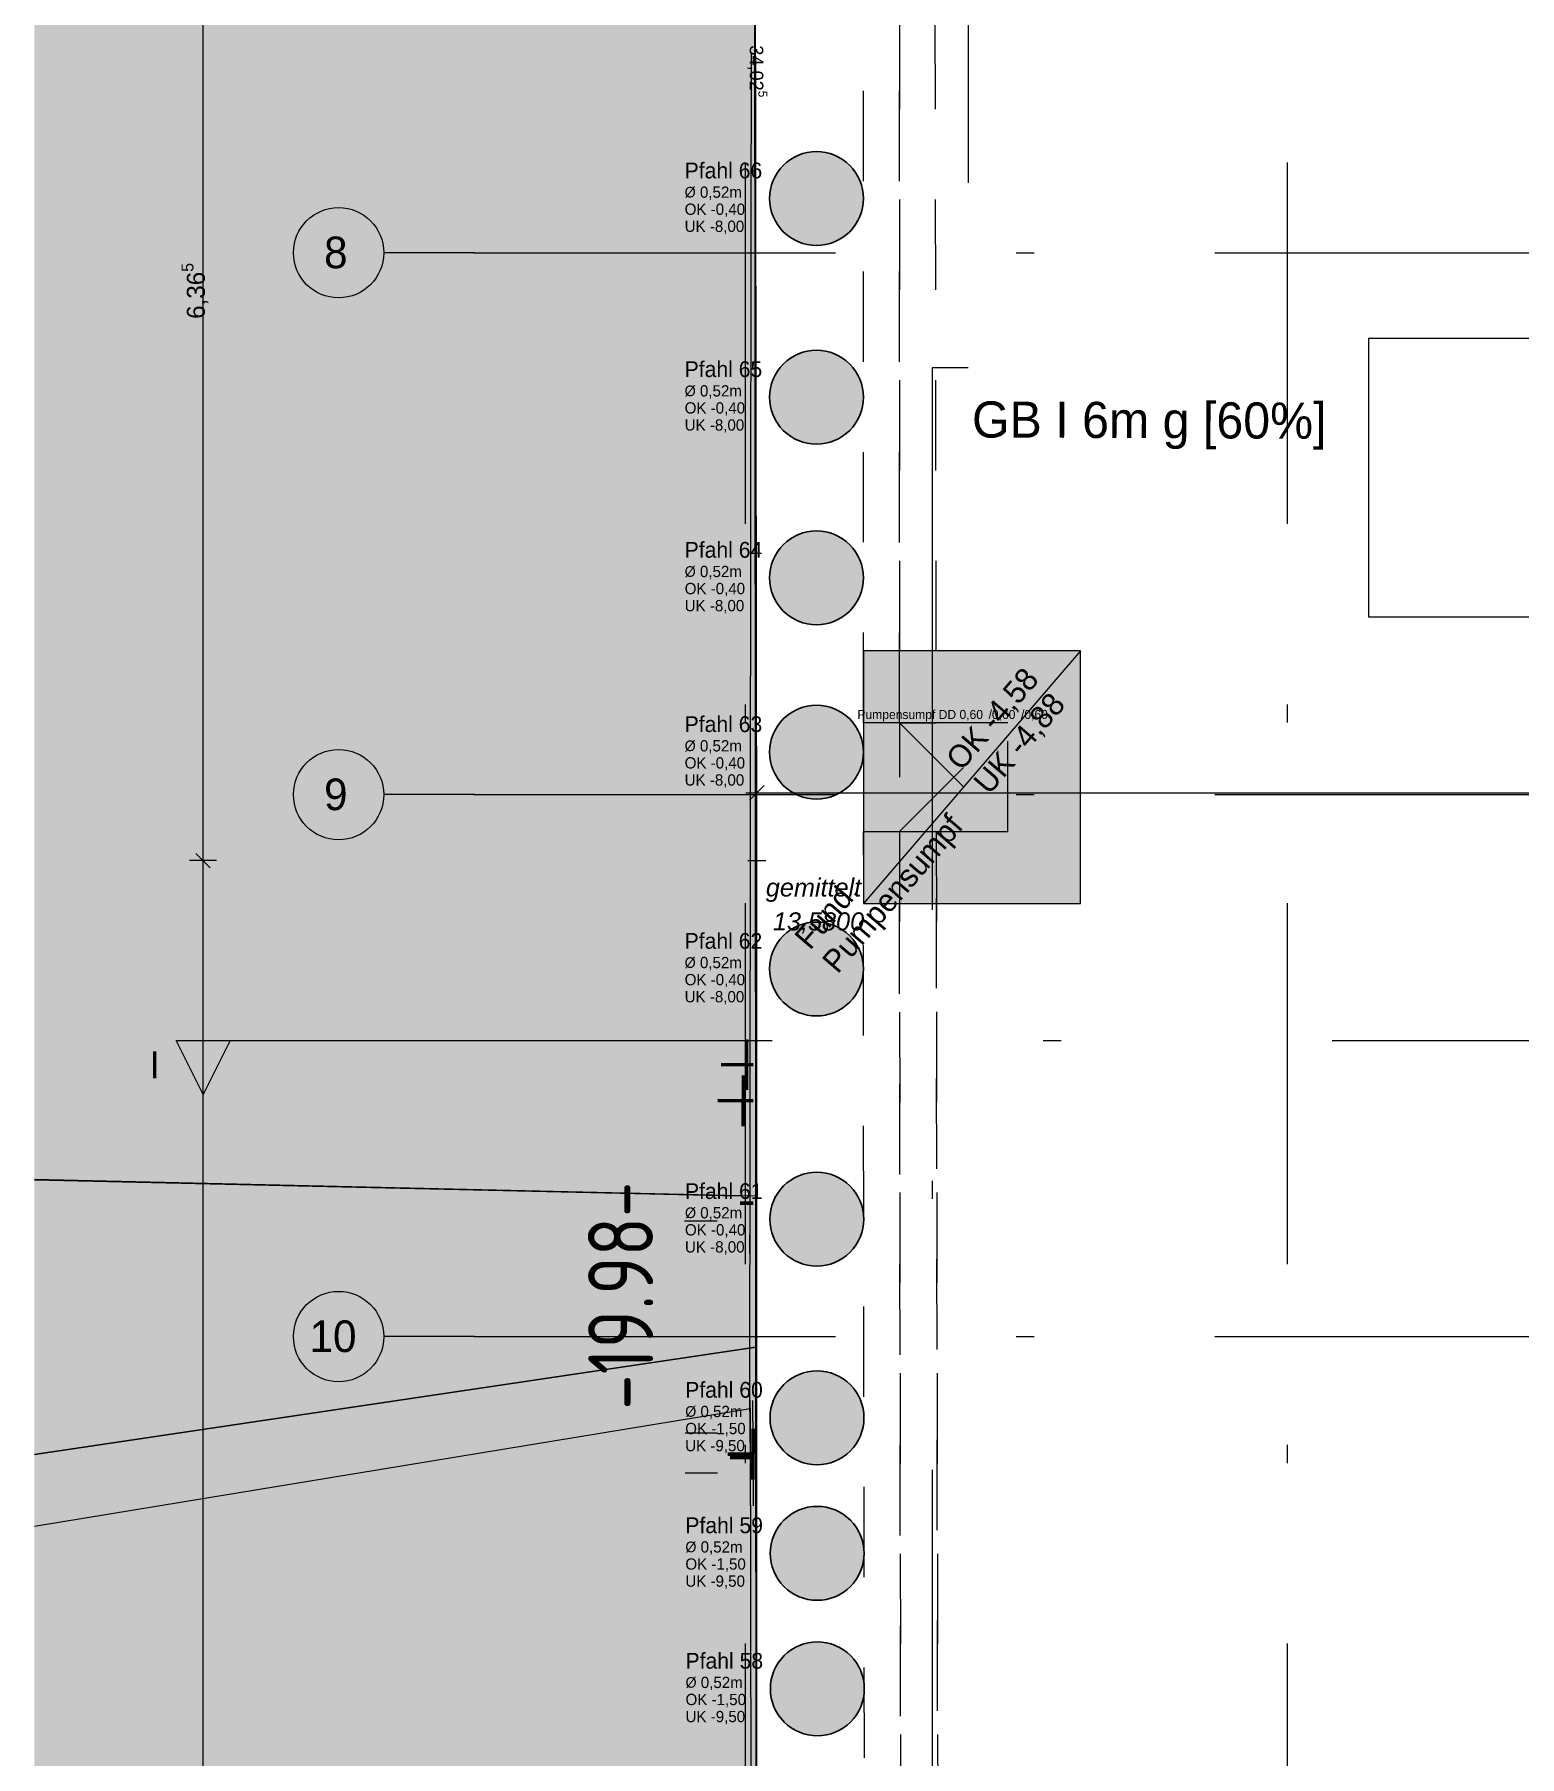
# Model space of a CAD drawing. Header units: metres. Extents: x -14 to 456, y -38 to 65.
# Drawn here: x -3.93 to 4.29, y -26.33 to -16.79 of the extents above; entities that cross this region are included whole.
import ezdxf

# ---------------------------------------------------------------- set-up
doc = ezdxf.new("R2010")
doc.units = ezdxf.units.M
doc.header["$MEASUREMENT"] = 0
for name, pattern in [('Achse', [0.004, 0.002, -0.001, 0, -0.001]), ('Schnittlinie', [0.006, 0.003, -0.0015, 0, -0.0015]), ('Untersicht', [0.001, 0.0005, -0.0005])]:
    doc.linetypes.add(name, pattern=pattern)
for name, color, linetype in [('-2._Grundriss Schickerschacht PP_3_000 Achsraster', 7, 'Continuous'), ('-2._Grundriss Schickerschacht PP_3_111 Bohrpfahl - ReGeBe', 7, 'Continuous'), ('-2._Grundriss Schickerschacht PP_3_220 Bodenaufbau', 7, 'Continuous'), ('-2._Grundriss Schickerschacht PP_3_260 Fundament', 7, 'Continuous'), ('-2._Grundriss Schickerschacht PP_3_270 Deckendurchbruchsymbol', 7, 'Continuous'), ('-2._Grundriss Schickerschacht PP_3_725 Nachbarbebauung', 7, 'Continuous'), ('-2._Grundriss Schickerschacht PP_3_844 Umriss 2D', 7, 'Continuous'), ('-2._Grundriss Schickerschacht PP_3_851 Marker Schnitt', 7, 'Continuous'), ('-2._Grundriss Schickerschacht PP_3_910 Allgemein Lageplan Höhen', 7, 'Continuous'), ('-2._Grundriss Schickerschacht PP_3_Bauwerke_Gebäude - Haus', 7, 'Continuous'), ('-2._Grundriss Schickerschacht PP_3_Bemaßen_Sperrmaß 2D', 7, 'Continuous'), ('-2._Grundriss Schickerschacht PP_3_Bemaßung', 7, 'Continuous'), ('-2._Grundriss Schickerschacht PP_3_Defpoints', 7, 'Continuous'), ('-2._Grundriss Schickerschacht PP_3_Gelände_Geländepunkt', 7, 'Continuous'), ('-2._Grundriss Schickerschacht PP_3_Kataster Grundstücke_Grundstück', 7, 'Continuous'), ('-2._Grundriss Schickerschacht PP_3_Kataster Grundstücke_Grundstück_Eigentümer', 7, 'Continuous'), ('-2._Grundriss Schickerschacht PP_3_Neubau_840 Baulinien', 7, 'Continuous')]:
    doc.layers.add(name, color=color, linetype=linetype)
doc.styles.add('ERSTELLTER_STIL_1', font='arial.ttf')
doc.styles.add('ERSTELLTER_STIL_4', font='isocpeur.ttf', dxfattribs={"width": 0.8})
doc.styles.add('ERSTELLTER_STIL_5', font='arialbi.ttf')
doc.styles.add('ERSTELLTER_STIL_6', font='')
doc.styles.get('ERSTELLTER_STIL_6').set_extended_font_data('Eurostile')
doc.linetypes.add('Grenze Grundstück', pattern='A,0,[3,415_260415_PP_VA_1_1 -2 FDM1.Shx,S=0.00031746,R=0,X=0,Y=0],-0.04,0', length=0.04)

msp = doc.modelspace()

# ---------------------------------------------------------------- hatches: boundary and pattern name
at = {"layer": '-2._Grundriss Schickerschacht PP_3_111 Bohrpfahl - ReGeBe', "linetype": 'Continuous', "lineweight": 13, "true_color": 0x3f7f02}
for points in [[(0.135, -17.7, 0.414214), (0.395, -17.96, 0.414214), (0.655, -17.7, 0.414214), (0.395, -17.44, 0.414214)], [(0.135, -18.8, 0.414214), (0.395, -19.06, 0.414214), (0.655, -18.8, 0.414214), (0.395, -18.54, 0.414214)], [(0.1351, -19.8, 0.414214), (0.3951, -20.06, 0.414214), (0.6551, -19.8, 0.414214), (0.3951, -19.54, 0.414214)], [(0.135, -20.765, 0.414214), (0.395, -21.025, 0.414214), (0.655, -20.765, 0.414214), (0.395, -20.505, 0.414214)], [(0.135, -21.965, 0.414214), (0.395, -22.225, 0.414214), (0.655, -21.965, 0.414214), (0.395, -21.705, 0.414214)], [(0.1367, -23.35, 0.414214), (0.3967, -23.61, 0.414214), (0.6567, -23.35, 0.414214), (0.3967, -23.09, 0.414214)], [(0.1381, -24.45, 0.414214), (0.3981, -24.71, 0.414214), (0.6581, -24.45, 0.414214), (0.3981, -24.19, 0.414214)], [(0.139, -25.2, 0.414214), (0.399, -25.46, 0.414214), (0.659, -25.2, 0.414214), (0.399, -24.94, 0.414214)], [(0.1399, -25.95, 0.414214), (0.3999, -26.21, 0.414214), (0.6599, -25.95, 0.414214), (0.3999, -25.69, 0.414214)]]:
    msp.add_hatch(color=76, dxfattribs=at).paths.add_polyline_path(points)
at = {"layer": '-2._Grundriss Schickerschacht PP_3_260 Fundament', "linetype": 'Continuous', "lineweight": 0, "true_color": 0x0f1f00}
msp.add_hatch(color=88, dxfattribs=at).paths.add_polyline_path([(0.655, -20.2031), (0.655, -21.6031), (1.857, -21.6031), (1.857, -20.2031)])
at = {"layer": '-2._Grundriss Schickerschacht PP_3_725 Nachbarbebauung', "linetype": 'Continuous', "lineweight": 0, "true_color": 0x1f1f1f}
for points in [[(0.0099, -2.0785), (-3.9335, -2.0676), (-3.9335, -23.1322), (-0.1266, -23.2195), (0.059, -23.2207), (0.0528, -14.1947), (0.0564, -12.2031)], [(0.059, -23.2224), (-3.9335, -23.1308), (-3.9335, -24.6522), (0.0596, -24.058)], [(0.0596, -24.058), (-3.9335, -24.6522), (-3.9335, -34.6256), (-1.2323, -34.2212), (-3.0812, -34.4982), (0.0665, -34.0269)]]:
    msp.add_hatch(color=250, dxfattribs=at).paths.add_polyline_path(points)
at = {"layer": '-2._Grundriss Schickerschacht PP_3_851 Marker Schnitt', "linetype": 'Continuous', "lineweight": 0, "true_color": 0x000000}
msp.add_hatch(color=18, dxfattribs=at).paths.add_polyline_path([(-3.15, -22.3608), (-3, -22.6608), (-2.85, -22.3608)])
at = {"layer": '-2._Grundriss Schickerschacht PP_3_Bemaßung', "linetype": 'Continuous', "lineweight": 13, "ltscale": 1000}
for points in [[(-0.1547, -23.332), (-0.1548, -23.392), (0.0252, -23.3622)], [(-0.1524, -24.5041), (-0.1523, -24.5641), (0.0277, -24.5337)], [(0.0479, -24.533), (0.0438, -24.5337), (0.0479, -24.5344)], [(-0.152, -24.7267), (-0.1519, -24.7867), (0.0281, -24.7564)], [(0.0484, -24.7556), (0.0441, -24.7563), (0.0484, -24.7571)]]:
    msp.add_hatch(color=7, dxfattribs=at).paths.add_polyline_path(points)

# ---------------------------------------------------------------- linework, layer by layer
at = {"layer": '-2._Grundriss Schickerschacht PP_3_000 Achsraster', "color": 5, "linetype": 'Achse', "lineweight": 0, "ltscale": 1000}
for p, q in [((0, 3), (0, -36)), ((3, 3), (3, -36)), ((-1.5, -18), (-2, -18)), ((-1.5, -18), (21, -18)), ((-1.5, -21), (-2, -21)), ((-1.5, -21), (21, -21)), ((-1.5, -24), (-2, -24)), ((-1.5, -24), (21, -24))]:
    msp.add_line(p, q, dxfattribs=at)
at = {"layer": '-2._Grundriss Schickerschacht PP_3_000 Achsraster', "color": 5, "linetype": 'Continuous', "lineweight": 0, "ltscale": 1000}
for centre in [(-2.25, -18), (-2.25, -21), (-2.25, -24)]:
    msp.add_circle(centre, 0.25, dxfattribs=at)
at = {"layer": '-2._Grundriss Schickerschacht PP_3_000 Achsraster', "color": 5, "linetype": 'Achse', "lineweight": 0, "ltscale": 1000}
for p in [(-1.5, -18), (-1.5, -18), (-1.5, -21), (-1.5, -21), (-1.5, -24), (-1.5, -24)]:
    msp.add_point(p, dxfattribs=at)
at = {"layer": '-2._Grundriss Schickerschacht PP_3_111 Bohrpfahl - ReGeBe', "color": 7, "linetype": 'Continuous', "lineweight": 25, "ltscale": 1000, "flags": 128}
for points in [[(0.135, -17.7, 0.414214), (0.395, -17.96, 0.414214), (0.655, -17.7, 0.414214), (0.395, -17.44, 0.414214)], [(0.135, -18.8, 0.414214), (0.395, -19.06, 0.414214), (0.655, -18.8, 0.414214), (0.395, -18.54, 0.414214)], [(0.1351, -19.8, 0.414214), (0.3951, -20.06, 0.414214), (0.6551, -19.8, 0.414214), (0.3951, -19.54, 0.414214)], [(0.135, -20.765, 0.414214), (0.395, -21.025, 0.414214), (0.655, -20.765, 0.414214), (0.395, -20.505, 0.414214)], [(0.135, -21.965, 0.414214), (0.395, -22.225, 0.414214), (0.655, -21.965, 0.414214), (0.395, -21.705, 0.414214)], [(0.1367, -23.35, 0.414214), (0.3967, -23.61, 0.414214), (0.6567, -23.35, 0.414214), (0.3967, -23.09, 0.414214)], [(0.1381, -24.45, 0.414214), (0.3981, -24.71, 0.414214), (0.6581, -24.45, 0.414214), (0.3981, -24.19, 0.414214)], [(0.139, -25.2, 0.414214), (0.399, -25.46, 0.414214), (0.659, -25.2, 0.414214), (0.399, -24.94, 0.414214)], [(0.1399, -25.95, 0.414214), (0.3999, -26.21, 0.414214), (0.6599, -25.95, 0.414214), (0.3999, -25.69, 0.414214)]]:
    msp.add_lwpolyline(points, format="xyb", close=True, dxfattribs=at)
at = {"layer": '-2._Grundriss Schickerschacht PP_3_220 Bodenaufbau', "color": 8, "linetype": 'Untersicht', "lineweight": 13, "ltscale": 1000, "flags": 128}
for points in [[(0.855, -20.6033), (0.8545, -14.8671), (0.8319, -8.705)], [(1.0384, -8.705), (1.057, -20.6031)], [(1.057, -20.6031), (0.855, -20.6033)], [(0.855, -21.2033), (1.058, -21.2031)], [(0.8689, -33.1019), (0.855, -21.9895), (0.855, -21.2033)], [(1.058, -21.2031), (1.0765, -33.0721)]]:
    msp.add_lwpolyline(points, dxfattribs=at)
at = {"layer": '-2._Grundriss Schickerschacht PP_3_260 Fundament', "color": 8, "linetype": 'Untersicht', "lineweight": 13, "ltscale": 1000, "flags": 128}
for points in [[(0.655, -20.6031), (0.655, -14.9989), (0.6319, -8.705)], [(0.8319, -8.705), (0.8545, -14.8671), (0.855, -20.6031)], [(1.0384, -8.705), (1.057, -20.6031)], [(0.855, -20.6031), (0.655, -20.6031)], [(0.855, -20.6031), (1.0568, -20.6031)], [(1.455, -20.6031), (1.057, -20.6031)], [(1.455, -21.2031), (1.455, -20.6031)], [(0.655, -21.2031), (1.0539, -21.2031)], [(0.6691, -33.3327), (0.655, -21.9896), (0.655, -21.2031)], [(0.855, -21.2033), (1.0539, -21.2031)], [(0.855, -21.2033), (0.855, -21.9895), (0.8689, -33.1019)], [(1.058, -21.2031), (1.0539, -21.2031)], [(1.058, -21.2031), (1.455, -21.2031)], [(1.0765, -33.0721), (1.058, -21.2031)]]:
    msp.add_lwpolyline(points, dxfattribs=at)
at = {"layer": '-2._Grundriss Schickerschacht PP_3_260 Fundament', "color": 7, "linetype": 'Continuous', "lineweight": 13, "ltscale": 1000, "true_color": 0xf4f4f4, "flags": 128}
msp.add_lwpolyline([(0.655, -20.2031), (0.655, -21.6031), (1.857, -21.6031), (1.857, -20.2031)], close=True, dxfattribs=at)
at = {"layer": '-2._Grundriss Schickerschacht PP_3_270 Deckendurchbruchsymbol', "color": 7, "linetype": 'Untersicht', "lineweight": 13, "ltscale": 1000}
for p, q in [((0.855, -21.2031), (1.455, -20.6031)), ((0.855, -20.6031), (1.455, -21.2031))]:
    msp.add_line(p, q, dxfattribs=at)
at = {"layer": '-2._Grundriss Schickerschacht PP_3_270 Deckendurchbruchsymbol', "color": 7, "linetype": 'Untersicht', "lineweight": 13, "ltscale": 1000, "flags": 128}
msp.add_lwpolyline([(1.455, -21.2031), (1.455, -20.6031), (0.855, -20.6031), (0.855, -21.2031)], close=True, dxfattribs=at)
at = {"layer": '-2._Grundriss Schickerschacht PP_3_725 Nachbarbebauung', "color": 8, "linetype": 'Continuous', "lineweight": 13, "ltscale": 1000, "flags": 128}
for points in [[(-3.9335, -23.1322), (-0.1266, -23.2195), (0.059, -23.2207), (0.0528, -14.1947), (0.0564, -12.2031), (0.0099, -2.0785), (-3.9335, -2.0676)], [(-3.9335, -24.6522), (0.0596, -24.058), (0.059, -23.2224), (-3.9335, -23.1308)], [(-3.9335, -34.6256), (-1.2323, -34.2212), (-3.0812, -34.4982), (0.0665, -34.0269), (0.0596, -24.058), (-3.9335, -24.6522)]]:
    msp.add_lwpolyline(points, dxfattribs=at)
at = {"layer": '-2._Grundriss Schickerschacht PP_3_851 Marker Schnitt', "color": 7, "linetype": 'Schnittlinie', "lineweight": 13, "ltscale": 1000}
for p, q in [((1.235, 3.6863), (1.235, -18.6375)), ((4.45, -18.475), (3.45, -18.475)), ((3.45, -18.475), (3.45, -20.015)), ((1.235, -18.6375), (1.035, -18.6375)), ((1.035, -18.6375), (1.035, -35.645)), ((3.45, -20.015), (4.45, -20.015)), ((-2.85, -22.3608), (5.8845, -22.3608))]:
    msp.add_line(p, q, dxfattribs=at)
at = {"layer": '-2._Grundriss Schickerschacht PP_3_851 Marker Schnitt', "color": 7, "linetype": 'Continuous', "lineweight": 13, "ltscale": 1000, "flags": 128}
msp.add_lwpolyline([(-3.15, -22.3608), (-2.85, -22.3608), (-3, -22.6608)], close=True, dxfattribs=at)
at = {"layer": '-2._Grundriss Schickerschacht PP_3_910 Allgemein Lageplan Höhen', "color": 7, "linetype": 'Continuous', "lineweight": 13, "ltscale": 1000}
for p, q in [((0.065, -21.415), (0.065, -21.315)), ((0.015, -21.365), (0.115, -21.365))]:
    msp.add_line(p, q, dxfattribs=at)
at = {"layer": '-2._Grundriss Schickerschacht PP_3_Bauwerke_Gebäude - Haus', "color": 7, "linetype": 'Continuous', "lineweight": 13, "ltscale": 1000, "true_color": 0xefefef}
for p, q in [((0.033, -16.8927), (0.0318, -17.8986)), ((0.0318, -17.8986), (0.024, -24.4171)), ((-3.9335, -25.0501), (0.0275, -24.3979)), ((0.0275, -24.3979), (0.0445, -34.0785))]:
    msp.add_line(p, q, dxfattribs=at)
at = {"layer": '-2._Grundriss Schickerschacht PP_3_Bemaßung', "color": 7, "linetype": 'Continuous', "lineweight": 13, "ltscale": 1000}
for p, q in [((0.0253, -23.3249), (0.025, -23.5422)), ((-0.1548, -23.362), (-0.3348, -23.3618)), ((0.0278, -24.5885), (0.0274, -24.3537)), ((0.0439, -24.5884), (0.0435, -24.3537)), ((-0.1523, -24.5341), (-0.3323, -24.5344)), ((-0.1519, -24.7567), (-0.3319, -24.757)), ((0.028, -24.7327), (0.0284, -24.9364)), ((0.0441, -24.7326), (0.0444, -24.9363))]:
    msp.add_line(p, q, dxfattribs=at)
at = {"layer": '-2._Grundriss Schickerschacht PP_3_Defpoints', "color": 7, "linetype": 'Continuous', "lineweight": 13, "ltscale": 1000}
for p, q in [((0.0253, -23.2624), (0.0254, -23.2624)), ((0.0252, -23.3622), (0.0253, -23.3622)), ((0.0277, -24.5337), (0.0277, -24.5337)), ((0.0279, -24.651), (0.0279, -24.651)), ((0.0279, -24.6702), (0.028, -24.6702)), ((0.0439, -24.6701), (0.044, -24.6701)), ((0.044, -24.6509), (0.0441, -24.6509)), ((0.0281, -24.7564), (0.0281, -24.7564))]:
    msp.add_line(p, q, dxfattribs=at)
at = {"layer": '-2._Grundriss Schickerschacht PP_3_Gelände_Geländepunkt', "color": 7, "linetype": 'Continuous', "lineweight": 50, "ltscale": 1000}
for p, q in [((0.0086, -22.3546), (0.0073, -22.6346)), ((-0.132, -22.494), (0.0439, -22.4948)), ((-0.0096, -22.5544), (-0.0109, -22.8344)), ((-0.1503, -22.6938), (0.0443, -22.6947)), ((-0.0281, -23.2618), (0.0454, -23.2622)), ((0.0447, -24.5109), (0.0434, -24.7909)), ((-0.096, -24.6503), (0.0482, -24.651)), ((-0.0828, -24.6696), (0.0482, -24.6701))]:
    msp.add_line(p, q, dxfattribs=at)
at = {"layer": '-2._Grundriss Schickerschacht PP_3_Kataster Grundstücke_Grundstück', "color": 1, "linetype": 'Continuous', "lineweight": 13, "ltscale": 1000, "true_color": 0xfb0106}
for p, q in [((-3, -21.365), (-3, -15)), ((0.105, -20.9496), (0.025, -21.0296)), ((0.065, -21.0646), (0.065, -20.9146)), ((0.005, -20.9896), (0.065, -20.9896)), ((0.065, -20.9896), (18.9, -20.9901)), ((-3.04, -21.325), (-2.96, -21.405)), ((-2.96, -21.405), (-3.04, -21.325)), ((-3, -21.365), (-3, -21.305)), ((-2.925, -21.365), (-3.075, -21.365)), ((-2.925, -21.365), (-3.075, -21.365)), ((-3, -21.425), (-3, -21.365)), ((-3, -33.33), (-3, -21.365))]:
    msp.add_line(p, q, dxfattribs=at)
at = {"layer": '-2._Grundriss Schickerschacht PP_3_Kataster Grundstücke_Grundstück_Eigentümer', "color": 7, "linetype": 'Continuous', "lineweight": 13, "ltscale": 1000}
msp.add_line((1.857, -20.2031), (0.655, -21.6031), dxfattribs=at)
at = {"layer": '-2._Grundriss Schickerschacht PP_3_Neubau_840 Baulinien', "color": 76, "linetype": 'Grenze Grundstück', "lineweight": 13, "ltscale": 1000, "true_color": 0x3f7f02, "flags": 128}
msp.add_lwpolyline([(0, -0.0002), (18.985, -0.0012), (18.935, -15), (18.9, -21.365), (18.85, -31.325), (0.0665, -34.0269), (0.065, -21.365), (0.055, -15)], close=True, dxfattribs=at)

# ---------------------------------------------------------------- texts
at = {"layer": '-2._Grundriss Schickerschacht PP_3_000 Achsraster', "color": 5, "linetype": 'Continuous', "lineweight": 0, "char_height": 0.175, "attachment_point": 1, "style": 'ERSTELLTER_STIL_6'}
for s, insert in [('\\A1;{\\pql;\\pt0;\\fEurostile|b0|i0|c0|p0;\\W1.000000;8}', (-2.3305, -17.9107)), ('\\A1;{\\pql;\\pt0;\\fEurostile|b0|i0|c0|p0;\\W1.000000;9}', (-2.3305, -20.9107)), ('\\A1;{\\pql;\\pt0;\\fEurostile|b0|i0|c0|p0;\\W1.000000;10}', (-2.411, -23.9107))]:
    msp.add_mtext(s, dxfattribs=dict(at, insert=insert))
at = {"layer": '-2._Grundriss Schickerschacht PP_3_270 Deckendurchbruchsymbol', "color": 1, "linetype": 'Continuous', "lineweight": 0, "insert": (1.155, -20.5962), "char_height": 0.05, "attachment_point": 8, "style": 'ERSTELLTER_STIL_6'}
msp.add_mtext('\\A1;{\\pqc;\\pt0;\\fEurostile|b0|i0|c0|p0;\\W1.000000;Pumpensumpf DD 0,60\\fEurostile|b0|i0|c0|p0;\\W1.000000;\\A1{\\H.66x;\\S^  ;}\\fEurostile|b0|i0|c0|p0;\\W1.000000; /0,60\\fEurostile|b0|i0|c0|p0;\\W1.000000;\\A1{\\H.66x;\\S^  ;}\\fEurostile|b0|i0|c0|p0;\\W1.000000; /0,60\\fEurostile|b0|i0|c0|p0;\\W1.000000;\\A1{\\H.66x;\\S^  ;}}', dxfattribs=at)
at = {"layer": '-2._Grundriss Schickerschacht PP_3_844 Umriss 2D', "color": 1, "linetype": 'Continuous', "lineweight": 13, "true_color": 0xfb0106, "insert": (1.2555, -19.0831), "char_height": 0.2, "attachment_point": 7, "rotation": 359.78402, "style": 'ERSTELLTER_STIL_6'}
msp.add_mtext('\\A1;{\\pql;\\fEurostile|b0|i0|c0|p0;\\W1.000000;GB I 6m g [60%] }', dxfattribs=at)
at = {"layer": '-2._Grundriss Schickerschacht PP_3_851 Marker Schnitt', "color": 7, "linetype": 'Continuous', "lineweight": 13, "insert": (-3.2972, -22.5708), "char_height": 0.15, "attachment_point": 7, "style": 'ERSTELLTER_STIL_1'}
msp.add_mtext('\\A1;{\\pql;\\pt0;\\fArial|b0|i0|c0|p0;\\W1.000000;I}', dxfattribs=at)
at = {"layer": '-2._Grundriss Schickerschacht PP_3_910 Allgemein Lageplan Höhen', "color": 7, "linetype": 'Continuous', "lineweight": 13, "char_height": 0.1, "attachment_point": 1, "style": 'ERSTELLTER_STIL_5'}
for s, insert in [('\\A1;{\\pql;\\fArial Italic|b0|i0|c0|p0;\\W1.000000;gemittelt}', (0.115, -21.4639)), ('\\A1;{\\pql;\\fArial Italic|b0|i0|c0|p0;\\W1.000000; 13,5800}', (0.115, -21.6517))]:
    msp.add_mtext(s, dxfattribs=dict(at, insert=insert))
at = {"layer": '-2._Grundriss Schickerschacht PP_3_Bemaßen_Sperrmaß 2D', "color": 7, "linetype": 'Continuous', "lineweight": 25, "insert": (-0.6889, -23.7738), "char_height": 0.36, "attachment_point": 5, "rotation": 90.03958, "style": 'ERSTELLTER_STIL_4'}
msp.add_mtext('\\A1;{\\pqc;\\fISOCPEUR|b0|i0|c0|p0;\\W0.800000;-19.98-}', dxfattribs=at)
at = {"layer": '-2._Grundriss Schickerschacht PP_3_Kataster Grundstücke_Grundstück', "color": 7, "linetype": 'Continuous', "lineweight": 13, "insert": (0.0036, -16.8187), "char_height": 0.075, "attachment_point": 7, "rotation": 270.11192, "style": 'ERSTELLTER_STIL_6'}
msp.add_mtext('\\A1;{\\pql;\\fEurostile|b0|i0|c0|p0;\\W1.000000;-34,02\\fEurostile|b0|i0|c0|p0;\\W1.000000;\\A1{\\H.66x;\\S5^  ;}\\fEurostile|b0|i0|c0|p0;\\W1.000000;-}', dxfattribs=at)
at = {"layer": '-2._Grundriss Schickerschacht PP_3_Kataster Grundstücke_Grundstück', "color": 7, "linetype": 'Continuous', "lineweight": 13, "char_height": 0.0875, "attachment_point": 4, "line_spacing_factor": 0.907049, "style": 'ERSTELLTER_STIL_6'}
for s, insert in [('\\A1;{\\pql;\\fEurostile|b0|i0|c0|p0;\\W1.000000;Pfahl 66\\P\\pql;\\fEurostile|b0|i0|c0|p0;\\H0.672269x;\\W1.000000;Ø\\fEurostile|b0|i0|c0|p0;\\H1.062500x;\\W1.000000; \\fEurostile|b0|i0|c0|p0;\\W1.000000;0,52\\fEurostile|b0|i0|c0|p0;\\W1.000000;m\\P\\pql;\\fEurostile|b0|i0|c0|p0;\\W1.000000;OK \\fEurostile|b0|i0|c0|p0;\\W1.000000;-0,40\\P\\pql;\\fEurostile|b0|i0|c0|p0;\\W1.000000;UK \\fEurostile|b0|i0|c0|p0;\\W1.000000;-8,00}', (-0.3345, -17.6987)), ('\\A1;{\\pql;\\fEurostile|b0|i0|c0|p0;\\W1.000000;Pfahl 65\\P\\pql;\\fEurostile|b0|i0|c0|p0;\\H0.672269x;\\W1.000000;Ø\\fEurostile|b0|i0|c0|p0;\\H1.062500x;\\W1.000000; \\fEurostile|b0|i0|c0|p0;\\W1.000000;0,52\\fEurostile|b0|i0|c0|p0;\\W1.000000;m\\P\\pql;\\fEurostile|b0|i0|c0|p0;\\W1.000000;OK \\fEurostile|b0|i0|c0|p0;\\W1.000000;-0,40\\P\\pql;\\fEurostile|b0|i0|c0|p0;\\W1.000000;UK \\fEurostile|b0|i0|c0|p0;\\W1.000000;-8,00}', (-0.3345, -18.7987)), ('\\A1;{\\pql;\\fEurostile|b0|i0|c0|p0;\\W1.000000;Pfahl 64\\P\\pql;\\fEurostile|b0|i0|c0|p0;\\H0.672269x;\\W1.000000;Ø\\fEurostile|b0|i0|c0|p0;\\H1.062500x;\\W1.000000; \\fEurostile|b0|i0|c0|p0;\\W1.000000;0,52\\fEurostile|b0|i0|c0|p0;\\W1.000000;m\\P\\pql;\\fEurostile|b0|i0|c0|p0;\\W1.000000;OK \\fEurostile|b0|i0|c0|p0;\\W1.000000;-0,40\\P\\pql;\\fEurostile|b0|i0|c0|p0;\\W1.000000;UK \\fEurostile|b0|i0|c0|p0;\\W1.000000;-8,00}', (-0.3344, -19.7987)), ('\\A1;{\\pql;\\fEurostile|b0|i0|c0|p0;\\W1.000000;Pfahl 63\\P\\pql;\\fEurostile|b0|i0|c0|p0;\\H0.672269x;\\W1.000000;Ø\\fEurostile|b0|i0|c0|p0;\\H1.062500x;\\W1.000000; \\fEurostile|b0|i0|c0|p0;\\W1.000000;0,52\\fEurostile|b0|i0|c0|p0;\\W1.000000;m\\P\\pql;\\fEurostile|b0|i0|c0|p0;\\W1.000000;OK \\fEurostile|b0|i0|c0|p0;\\W1.000000;-0,40\\P\\pql;\\fEurostile|b0|i0|c0|p0;\\W1.000000;UK \\fEurostile|b0|i0|c0|p0;\\W1.000000;-8,00}', (-0.3345, -20.7637)), ('\\A1;{\\pql;\\fEurostile|b0|i0|c0|p0;\\W1.000000;Pfahl 62\\P\\pql;\\fEurostile|b0|i0|c0|p0;\\H0.672269x;\\W1.000000;Ø\\fEurostile|b0|i0|c0|p0;\\H1.062500x;\\W1.000000; \\fEurostile|b0|i0|c0|p0;\\W1.000000;0,52\\fEurostile|b0|i0|c0|p0;\\W1.000000;m\\P\\pql;\\fEurostile|b0|i0|c0|p0;\\W1.000000;OK \\fEurostile|b0|i0|c0|p0;\\W1.000000;-0,40\\P\\pql;\\fEurostile|b0|i0|c0|p0;\\W1.000000;UK \\fEurostile|b0|i0|c0|p0;\\W1.000000;-8,00}', (-0.3345, -21.9637)), ('\\A1;{\\pql;\\fEurostile|b0|i0|c0|p0;\\W1.000000;Pfahl 61\\P\\pql;\\fEurostile|b0|i0|c0|p0;\\H0.672269x;\\W1.000000;Ø\\fEurostile|b0|i0|c0|p0;\\H1.062500x;\\W1.000000; \\fEurostile|b0|i0|c0|p0;\\W1.000000;0,52\\fEurostile|b0|i0|c0|p0;\\W1.000000;m\\P\\pql;\\fEurostile|b0|i0|c0|p0;\\W1.000000;OK \\fEurostile|b0|i0|c0|p0;\\W1.000000;-0,40\\P\\pql;\\fEurostile|b0|i0|c0|p0;\\W1.000000;UK \\fEurostile|b0|i0|c0|p0;\\W1.000000;-8,00}', (-0.3328, -23.3487)), ('\\A1;{\\pql;\\fEurostile|b0|i0|c0|p0;\\W1.000000;Pfahl 60\\P\\pql;\\fEurostile|b0|i0|c0|p0;\\H0.672269x;\\W1.000000;Ø\\fEurostile|b0|i0|c0|p0;\\H1.062500x;\\W1.000000; \\fEurostile|b0|i0|c0|p0;\\W1.000000;0,52\\fEurostile|b0|i0|c0|p0;\\W1.000000;m\\P\\pql;\\fEurostile|b0|i0|c0|p0;\\W1.000000;OK \\fEurostile|b0|i0|c0|p0;\\W1.000000;-1,50\\P\\pql;\\fEurostile|b0|i0|c0|p0;\\W1.000000;UK \\fEurostile|b0|i0|c0|p0;\\W1.000000;-9,50}', (-0.3314, -24.4487)), ('\\A1;{\\pql;\\fEurostile|b0|i0|c0|p0;\\W1.000000;Pfahl 59\\P\\pql;\\fEurostile|b0|i0|c0|p0;\\H0.672269x;\\W1.000000;Ø\\fEurostile|b0|i0|c0|p0;\\H1.062500x;\\W1.000000; \\fEurostile|b0|i0|c0|p0;\\W1.000000;0,52\\fEurostile|b0|i0|c0|p0;\\W1.000000;m\\P\\pql;\\fEurostile|b0|i0|c0|p0;\\W1.000000;OK \\fEurostile|b0|i0|c0|p0;\\W1.000000;-1,50\\P\\pql;\\fEurostile|b0|i0|c0|p0;\\W1.000000;UK \\fEurostile|b0|i0|c0|p0;\\W1.000000;-9,50}', (-0.3305, -25.1987)), ('\\A1;{\\pql;\\fEurostile|b0|i0|c0|p0;\\W1.000000;Pfahl 58\\P\\pql;\\fEurostile|b0|i0|c0|p0;\\H0.672269x;\\W1.000000;Ø\\fEurostile|b0|i0|c0|p0;\\H1.062500x;\\W1.000000; \\fEurostile|b0|i0|c0|p0;\\W1.000000;0,52\\fEurostile|b0|i0|c0|p0;\\W1.000000;m\\P\\pql;\\fEurostile|b0|i0|c0|p0;\\W1.000000;OK \\fEurostile|b0|i0|c0|p0;\\W1.000000;-1,50\\P\\pql;\\fEurostile|b0|i0|c0|p0;\\W1.000000;UK \\fEurostile|b0|i0|c0|p0;\\W1.000000;-9,50}', (-0.3296, -25.9487))]:
    msp.add_mtext(s, dxfattribs=dict(at, insert=insert))
at = {"layer": '-2._Grundriss Schickerschacht PP_3_Kataster Grundstücke_Grundstück', "color": 1, "linetype": 'Continuous', "lineweight": 13, "true_color": 0xfb0106, "insert": (-2.961, -18.366), "char_height": 0.1, "attachment_point": 7, "rotation": 90, "style": 'ERSTELLTER_STIL_6'}
msp.add_mtext('\\A1;{\\pql;\\fEurostile|b0|i0|c0|p0;\\W1.000000;6,36\\fEurostile|b0|i0|c0|p0;\\W1.000000;\\A1{\\H.66x;\\S5^  ;}}', dxfattribs=at)
at = {"layer": '-2._Grundriss Schickerschacht PP_3_Kataster Grundstücke_Grundstück_Eigentümer', "color": 7, "linetype": 'Continuous', "lineweight": 13, "char_height": 0.125, "attachment_point": 4, "rotation": 49.3511, "style": 'ERSTELLTER_STIL_6'}
for s, insert, line_spacing_factor in [('\\A1;{\\pql;\\fEurostile|b0|i0|c0|p0;\\W1.000000;OK \\fEurostile|b0|i0|c0|p0;\\W1.000000;\\fEurostile|b0|i0|c0|p0;\\W1.000000;-4,58\\fEurostile|b0|i0|c0|p0;\\W1.000000;\\A1{\\H.66x;\\S^  ;}\\fEurostile|b0|i0|c0|p0;\\W1.000000;\\fEurostile|b0|i0|c0|p0;\\W1.000000;\\P\\pql;\\fEurostile|b0|i0|c0|p0;\\W1.000000;UK \\fEurostile|b0|i0|c0|p0;\\W1.000000;\\fEurostile|b0|i0|c0|p0;\\W1.000000;-4,88\\fEurostile|b0|i0|c0|p0;\\W1.000000;\\A1{\\H.66x;\\S^  ;}\\fEurostile|b0|i0|c0|p0;\\W1.000000;\\fEurostile|b0|i0|c0|p0;\\W1.000000;}', (1.2399, -20.911), 0.968161), ('\\A1;{\\pql;\\fEurostile|b0|i0|c0|p0;\\W1.000000;\\fEurostile|b0|i0|c0|p0;\\W1.000000;\\fEurostile|b0|i0|c0|p0;\\W1.000000;Fund.\\fEurostile|b0|i0|c0|p0;\\W1.000000;\\A1{\\H.66x;\\S^  ;}\\fEurostile|b0|i0|c0|p0;\\W1.000000;\\fEurostile|b0|i0|c0|p0;\\W1.000000;\\P\\pql;\\fEurostile|b0|i0|c0|p0;\\W1.000000;\\fEurostile|b0|i0|c0|p0;\\W1.000000;\\fEurostile|b0|i0|c0|p0;\\W1.000000;Pumpensumpf\\fEurostile|b0|i0|c0|p0;\\W1.000000;\\A1{\\H.66x;\\S^  ;}\\fEurostile|b0|i0|c0|p0;\\W1.000000;\\fEurostile|b0|i0|c0|p0;\\W1.000000;}', (0.4022, -21.9023), 0.968199)]:
    msp.add_mtext(s, dxfattribs=dict(at, insert=insert, line_spacing_factor=line_spacing_factor))

doc.saveas('drawing.dxf')
